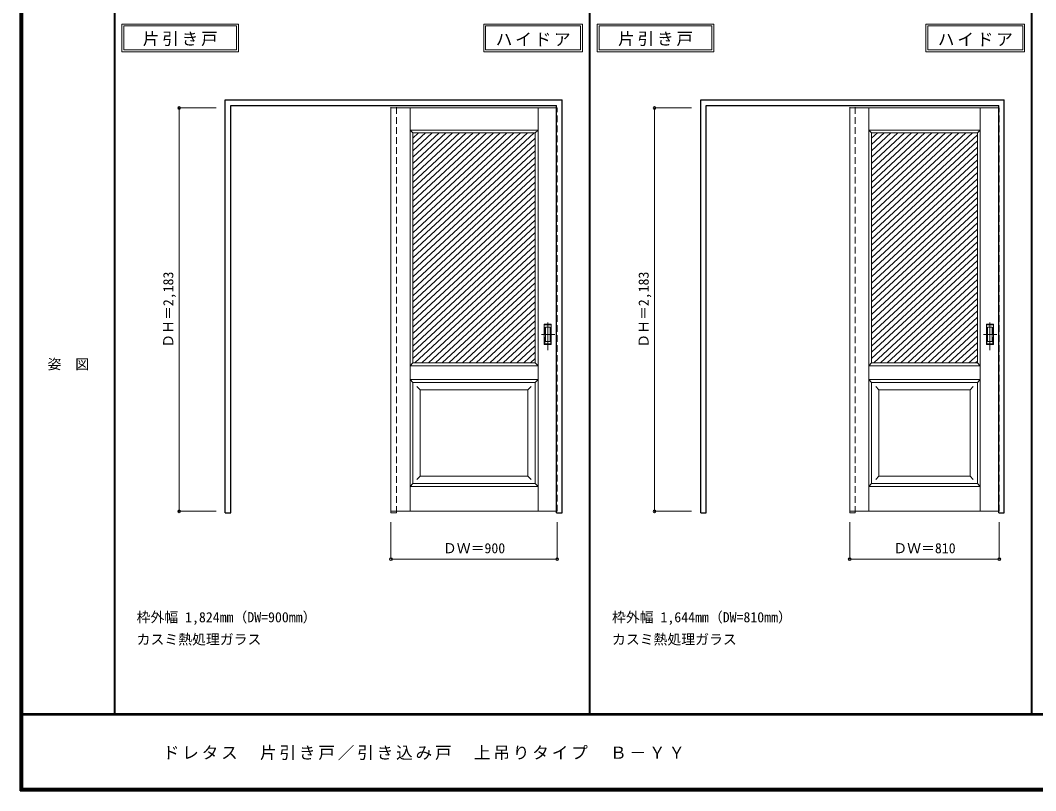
# Model space of a CAD drawing. Units: millimetres, scale not verified. Extents: x -6000 to 5700, y -4307 to 4175.
# Drawn here: x -6000 to -502, y -4205 to -36 of the extents above; entities that cross this region are included whole.
import ezdxf
from ezdxf.enums import TextEntityAlignment as Align

# ---------------------------------------------------------------- set-up
doc = ezdxf.new("R2010")
doc.units = ezdxf.units.MM
doc.header["$LTSCALE"] = 30
doc.header["$PDMODE"] = 32
doc.header["$PDSIZE"] = 15
doc.linetypes.add('CHAIN1', pattern=[8, 5, -1, 1, -1])
doc.linetypes.add('DASHED1', pattern=[1.8, 1.2, -0.6])
for name, color, linetype, lineweight in [('0-2_扉', 7, 'Continuous', 18), ('0-4_枠', 3, 'Continuous', 25), ('0-6_引手', 7, 'Continuous', 18), ('0-A_文字', 7, 'Continuous', 18), ('0-B_寸法', 7, 'Continuous', 9), ('0-C_ハッチ', 4, 'Continuous', 9), ('F-1_枠', 6, 'Continuous', 40), ('F-A_文字', 7, 'Continuous', 18)]:
    doc.layers.add(name, color=color, linetype=linetype, lineweight=lineweight)
doc.styles.add('ＭＳ ゴシック', font='')
doc.styles.get('ＭＳ ゴシック').set_extended_font_data('MS Gothic')

msp = doc.modelspace()

# ---------------------------------------------------------------- linework, layer by layer
at = {"layer": '0-2_扉'}
for p, q in [((-3993, -510), (-3993, -2693)), ((-3993, -510), (-3096, -510)), ((-3889.5, -2693), (-3889.5, -510)), ((-3196.5, -2693), (-3196.5, -510)), ((-1509, -510), (-1509, -2693)), ((-1509, -510), (-702, -510)), ((-1405.5, -2693), (-1405.5, -510)), ((-802.5, -2693), (-802.5, -510)), ((-3889.5, -630), (-3874.5, -645)), ((-3874.5, -645), (-3211.5, -645)), ((-3874.5, -1890), (-3874.5, -645)), ((-3211.5, -1890), (-3211.5, -645)), ((-1405.5, -630), (-1390.5, -645)), ((-1390.5, -645), (-817.5, -645)), ((-1390.5, -1890), (-1390.5, -645)), ((-817.5, -1890), (-817.5, -645)), ((-3874.31, -828), (-3874.5, -828)), ((-1390.31, -828), (-1390.5, -828)), ((-3889.5, -1905), (-3874.5, -1890)), ((-3211.5, -1890), (-3874.5, -1890)), ((-1405.5, -1905), (-1390.5, -1890)), ((-817.5, -1890), (-1390.5, -1890)), ((-3889.5, -1980), (-3874.5, -1995)), ((-3889.5, -1980), (-3196.5, -1980)), ((-3874.5, -1995), (-3211.5, -1995)), ((-3874.5, -2543), (-3874.5, -1995)), ((-3834.5, -2035), (-3852.18, -2017.32)), ((-3251.5, -2035), (-3233.82, -2017.32)), ((-3211.5, -1995), (-3196.5, -1980)), ((-3211.5, -2543), (-3211.5, -1995)), ((-1405.5, -1980), (-1390.5, -1995)), ((-1405.5, -1980), (-802.5, -1980)), ((-1390.5, -2543), (-1390.5, -1995)), ((-1350.46, -2035), (-1368.14, -2017.32)), ((-857.5, -2035), (-839.82, -2017.32)), ((-817.5, -2543), (-817.5, -1995)), ((-3251.5, -2035), (-3834.54, -2035)), ((-3834.54, -2503), (-3834.54, -2035)), ((-3251.5, -2035), (-3251.5, -2503)), ((-857.5, -2035), (-1350.5, -2035)), ((-1350.5, -2503), (-1350.5, -2035)), ((-857.5, -2035), (-857.5, -2503)), ((-3834.54, -2503), (-3852.21, -2520.68)), ((-3834.54, -2503), (-3834.54, -2501.57)), ((-3251.5, -2503), (-3834.54, -2503)), ((-3251.5, -2503), (-3233.82, -2520.68)), ((-1350.5, -2503), (-1368.18, -2520.68)), ((-1350.5, -2503), (-1350.5, -2501.57)), ((-857.5, -2503), (-1350.5, -2503)), ((-857.5, -2503), (-839.82, -2520.68)), ((-3874.5, -2543), (-3889.5, -2558)), ((-3889.5, -2558), (-3196.5, -2558)), ((-1390.5, -2543), (-1405.5, -2558)), ((-1405.5, -2558), (-802.5, -2558)), ((-3993, -2693), (-3096, -2693)), ((-1509, -2693), (-702, -2693))]:
    msp.add_line(p, q, dxfattribs=at)
at = {"layer": '0-2_扉', "color": 4, "linetype": 'DASHED1', "lineweight": 9}
for p, q in [((-3096, -510), (-3093, -510)), ((-3093, -2693), (-3093, -510)), ((-702, -510), (-699, -510)), ((-699, -2693), (-699, -510)), ((-3096, -2693), (-3093, -2693)), ((-702, -2693), (-699, -2693))]:
    msp.add_line(p, q, dxfattribs=at)
at = {"layer": '0-2_扉'}
for points in [[(-3889.5, -630), (-3196.5, -630), (-3211.5, -645)], [(-1405.5, -630), (-802.5, -630), (-817.5, -645)], [(-3211.5, -1890), (-3196.5, -1905), (-3889.5, -1905)], [(-817.5, -1890), (-802.5, -1905), (-1405.5, -1905)], [(-1390.5, -1995), (-817.5, -1995), (-802.5, -1980)], [(-3874.5, -2543), (-3211.5, -2543), (-3196.5, -2558)], [(-1390.5, -2543), (-817.5, -2543), (-802.5, -2558)]]:
    msp.add_lwpolyline(points, dxfattribs=at)
at = {"layer": '0-4_枠'}
for p, q in [((-4890, -466.5), (-3066, -466.5)), ((-4890, -2701.5), (-4890, -466.5)), ((-3066, -2701.5), (-3066, -466.5)), ((-2316, -466.5), (-672, -466.5)), ((-2316, -2701.5), (-2316, -466.5)), ((-672, -2701.5), (-672, -466.5)), ((-4860, -496.5), (-3096, -496.5)), ((-3096, -2701.5), (-3096, -496.5)), ((-2286, -2701.5), (-2286, -496.5)), ((-2286, -496.5), (-702, -496.5)), ((-702, -2701.5), (-702, -496.5)), ((-3096, -2701.5), (-3066, -2701.5)), ((-2316, -2701.5), (-2286, -2701.5)), ((-702, -2701.5), (-672, -2701.5))]:
    msp.add_line(p, q, dxfattribs=at)
at = {"layer": '0-4_枠', "color": 4, "linetype": 'DASHED1', "lineweight": 9}
for p, q in [((-3993, -2701.5), (-3993, -496.5)), ((-3963, -2701.5), (-3963, -496.5)), ((-1509, -2701.5), (-1509, -496.5)), ((-1479, -2701.5), (-1479, -496.5)), ((-3993, -2701.5), (-3963, -2701.5)), ((-1509, -2701.5), (-1479, -2701.5))]:
    msp.add_line(p, q, dxfattribs=at)
at = {"layer": '0-4_枠'}
msp.add_lwpolyline([(-4890, -2701.5), (-4860, -2701.5), (-4860, -496.5)], dxfattribs=at)
at = {"layer": '0-6_引手'}
for p, q in [((-3125, -1680.5), (-3163, -1680.5)), ((-3163, -1790.5), (-3163, -1680.5)), ((-3131.5, -1696.5), (-3156.5, -1696.5)), ((-3156.5, -1774.5), (-3156.5, -1696.5)), ((-3131.5, -1774.5), (-3131.5, -1696.5)), ((-3125, -1790.5), (-3125, -1680.5)), ((-731, -1680.5), (-769, -1680.5)), ((-769, -1790.5), (-769, -1680.5)), ((-737.5, -1696.5), (-762.5, -1696.5)), ((-762.5, -1774.5), (-762.5, -1696.5)), ((-737.5, -1774.5), (-737.5, -1696.5)), ((-731, -1790.5), (-731, -1680.5)), ((-3125, -1790.5), (-3163, -1790.5)), ((-3131.5, -1774.5), (-3156.5, -1774.5)), ((-731, -1790.5), (-769, -1790.5)), ((-737.5, -1774.5), (-762.5, -1774.5))]:
    msp.add_line(p, q, dxfattribs=at)
at = {"layer": '0-6_引手', "linetype": 'DASHED1'}
for p, q in [((-3160, -1786.5), (-3160, -1684.5)), ((-766, -1786.5), (-766, -1684.5)), ((-3128, -1786.5), (-3160, -1786.5)), ((-734, -1786.5), (-766, -1786.5))]:
    msp.add_line(p, q, dxfattribs=at)
at = {"layer": '0-6_引手', "linetype": 'CHAIN1'}
for p, q in [((-3144, -1820.73), (-3144, -1649.88)), ((-750, -1820.73), (-750, -1649.88)), ((-3105.93, -1735.5), (-3178.44, -1735.5)), ((-711.93, -1735.5), (-784.44, -1735.5))]:
    msp.add_line(p, q, dxfattribs=at)
at = {"layer": '0-6_引手', "linetype": 'DASHED1'}
for points in [[(-3128, -1786.5), (-3128, -1684.5), (-3160, -1684.5)], [(-734, -1786.5), (-734, -1684.5), (-766, -1684.5)]]:
    msp.add_lwpolyline(points, dxfattribs=at)
at = {"layer": '0-A_文字'}
for p, q in [((-5450, -55.5), (-5450, -205.5)), ((-5440, -65.5), (-5440, -195.5)), ((-5440, -65.5), (-4828.97, -65.5)), ((-4828.97, -65.5), (-4828.97, -195.5)), ((-3490.33, -55.5), (-3490.33, -205.5)), ((-3480.33, -65.5), (-2966, -65.5)), ((-2966, -65.5), (-2966, -195.5)), ((-2876, -55.5), (-2876, -205.5)), ((-2866, -65.5), (-2866, -195.5)), ((-2866, -65.5), (-2254.97, -65.5)), ((-2254.97, -65.5), (-2254.97, -195.5)), ((-1096.33, -55.5), (-1096.33, -205.5)), ((-1086.33, -65.5), (-572, -65.5)), ((-572, -65.5), (-572, -195.5)), ((-5450, -205.5), (-4818.97, -205.5)), ((-5440, -195.5), (-4828.97, -195.5)), ((-3490.33, -205.5), (-2956, -205.5)), ((-2876, -205.5), (-2244.97, -205.5)), ((-2866, -195.5), (-2254.97, -195.5)), ((-1096.33, -205.5), (-562, -205.5))]:
    msp.add_line(p, q, dxfattribs=at)
for points in [[(-5450, -55.5), (-4818.97, -55.5), (-4818.97, -205.5)], [(-3490.33, -55.5), (-2956, -55.5), (-2956, -205.5)], [(-3480.33, -65.5), (-3480.33, -195.5), (-2966, -195.5)], [(-2876, -55.5), (-2244.97, -55.5), (-2244.97, -205.5)], [(-1096.33, -55.5), (-562, -55.5), (-562, -205.5)], [(-1086.33, -65.5), (-1086.33, -195.5), (-572, -195.5)]]:
    msp.add_lwpolyline(points, dxfattribs=at)
at = {"layer": '0-B_寸法', "color": 4}
for p, q in [((-5140, -510), (-4940, -510)), ((-5140, -510), (-5140, -2693)), ((-2566, -510), (-2566, -2693)), ((-2566, -510), (-2366, -510)), ((-5140, -2693), (-4940, -2693)), ((-2566, -2693), (-2366, -2693)), ((-3993, -2951.5), (-3993, -2751.5)), ((-3093, -2951.5), (-3093, -2751.5)), ((-1509, -2951.5), (-1509, -2751.5)), ((-699, -2951.5), (-699, -2751.5)), ((-3093, -2951.5), (-3993, -2951.5)), ((-699, -2951.5), (-1509, -2951.5))]:
    msp.add_line(p, q, dxfattribs=at)
at = {"layer": '0-B_寸法'}
for p in [(-5140, -510), (-2566, -510), (-5140, -2693), (-2566, -2693), (-3993, -2951.5), (-3093, -2951.5), (-1509, -2951.5), (-699, -2951.5)]:
    msp.add_point(p, dxfattribs=at)
at = {"layer": '0-C_ハッチ'}
for p, q in [((-3806.36, -645), (-3874.5, -708.1)), ((-3769.56, -645), (-3874.5, -742.17)), ((-3732.76, -645), (-3874.5, -776.24)), ((-3695.97, -645), (-3874.5, -810.31)), ((-3843.15, -645), (-3874.5, -674.03)), ((-3659.17, -645), (-3874.5, -844.38)), ((-3622.37, -645), (-3874.5, -878.45)), ((-3585.58, -645), (-3874.5, -912.52)), ((-3548.78, -645), (-3874.5, -946.59)), ((-3511.98, -645), (-3874.5, -980.67)), ((-3475.18, -645), (-3874.5, -1014.74)), ((-3438.39, -645), (-3874.5, -1048.81)), ((-3401.59, -645), (-3874.5, -1082.88)), ((-3364.79, -645), (-3874.5, -1116.95)), ((-3217.61, -645), (-3874.5, -1253.23)), ((-3328, -645), (-3874.5, -1151.02)), ((-3291.2, -645), (-3874.5, -1185.09)), ((-3254.4, -645), (-3874.5, -1219.16)), ((-1322.36, -645), (-1390.5, -708.1)), ((-1285.56, -645), (-1390.5, -742.17)), ((-1248.76, -645), (-1390.5, -776.24)), ((-1211.97, -645), (-1390.5, -810.31)), ((-1359.15, -645), (-1390.5, -674.03)), ((-1175.17, -645), (-1390.5, -844.38)), ((-1138.37, -645), (-1390.5, -878.45)), ((-1101.58, -645), (-1390.5, -912.52)), ((-1064.78, -645), (-1390.5, -946.59)), ((-1027.98, -645), (-1390.5, -980.67)), ((-991.18, -645), (-1390.5, -1014.74)), ((-954.39, -645), (-1390.5, -1048.81)), ((-917.59, -645), (-1390.5, -1082.88)), ((-880.79, -645), (-1390.5, -1116.95)), ((-844, -645), (-1390.5, -1151.02)), ((-817.5, -654.54), (-1390.5, -1185.09)), ((-3211.5, -673.42), (-3874.5, -1287.3)), ((-3211.5, -707.49), (-3874.5, -1321.38)), ((-817.5, -688.61), (-1390.5, -1219.16)), ((-3211.5, -741.56), (-3874.5, -1355.45)), ((-817.5, -722.68), (-1390.5, -1253.23)), ((-817.5, -756.75), (-1390.5, -1287.3)), ((-3211.5, -775.63), (-3874.5, -1389.52)), ((-3211.5, -809.7), (-3874.5, -1423.59)), ((-817.5, -790.82), (-1390.5, -1321.38)), ((-3211.5, -843.77), (-3874.5, -1457.66)), ((-3211.5, -877.84), (-3874.5, -1491.73)), ((-817.5, -824.89), (-1390.5, -1355.45)), ((-817.5, -858.96), (-1390.5, -1389.52)), ((-3211.5, -911.91), (-3874.5, -1525.8)), ((-817.5, -893.03), (-1390.5, -1423.59)), ((-817.5, -927.1), (-1390.5, -1457.66)), ((-3211.5, -945.98), (-3874.5, -1559.87)), ((-3211.5, -980.06), (-3874.5, -1593.94)), ((-817.5, -961.18), (-1390.5, -1491.73)), ((-3211.5, -1014.13), (-3874.5, -1628.02)), ((-817.5, -995.25), (-1390.5, -1525.8)), ((-817.5, -1029.32), (-1390.5, -1559.87)), ((-3211.5, -1048.2), (-3874.5, -1662.09)), ((-3211.5, -1082.27), (-3874.5, -1696.16)), ((-817.5, -1063.39), (-1390.5, -1593.94)), ((-817.5, -1097.46), (-1390.5, -1628.02)), ((-3211.5, -1116.34), (-3874.5, -1730.23)), ((-3211.5, -1150.41), (-3874.5, -1764.3)), ((-817.5, -1131.53), (-1390.5, -1662.09)), ((-3211.5, -1184.48), (-3874.5, -1798.37)), ((-817.5, -1165.6), (-1390.5, -1696.16)), ((-817.5, -1199.67), (-1390.5, -1730.23)), ((-3211.5, -1218.55), (-3874.5, -1832.44)), ((-3211.5, -1252.62), (-3874.5, -1866.51)), ((-817.5, -1233.74), (-1390.5, -1764.3)), ((-3211.5, -1286.69), (-3863.07, -1890)), ((-817.5, -1267.82), (-1390.5, -1798.37)), ((-817.5, -1301.89), (-1390.5, -1832.44)), ((-3211.5, -1320.77), (-3826.27, -1890)), ((-3211.5, -1354.84), (-3789.48, -1890)), ((-817.5, -1335.96), (-1390.5, -1866.51)), ((-817.5, -1370.03), (-1379.07, -1890)), ((-3211.5, -1388.91), (-3752.68, -1890)), ((-3211.5, -1422.98), (-3715.88, -1890)), ((-817.5, -1404.1), (-1342.27, -1890)), ((-3211.5, -1457.05), (-3679.09, -1890)), ((-817.5, -1438.17), (-1305.48, -1890)), ((-817.5, -1472.24), (-1268.68, -1890)), ((-3211.5, -1491.12), (-3642.29, -1890)), ((-3211.5, -1525.19), (-3605.49, -1890)), ((-817.5, -1506.31), (-1231.88, -1890)), ((-3211.5, -1559.26), (-3568.7, -1890)), ((-3211.5, -1593.33), (-3531.9, -1890)), ((-817.5, -1540.38), (-1195.09, -1890)), ((-817.5, -1574.45), (-1158.29, -1890)), ((-3211.5, -1627.41), (-3495.1, -1890)), ((-817.5, -1608.53), (-1121.49, -1890)), ((-817.5, -1642.6), (-1084.7, -1890)), ((-3211.5, -1661.48), (-3458.31, -1890)), ((-3211.5, -1695.55), (-3421.51, -1890)), ((-817.5, -1676.67), (-1047.9, -1890)), ((-3211.5, -1729.62), (-3384.71, -1890)), ((-817.5, -1710.74), (-1011.1, -1890)), ((-817.5, -1744.81), (-974.31, -1890)), ((-3211.5, -1763.69), (-3347.92, -1890)), ((-3211.5, -1797.76), (-3311.12, -1890)), ((-817.5, -1778.88), (-937.51, -1890)), ((-817.5, -1812.95), (-900.71, -1890)), ((-3211.5, -1831.83), (-3274.32, -1890)), ((-3211.5, -1865.9), (-3237.53, -1890)), ((-817.5, -1847.02), (-863.92, -1890)), ((-817.5, -1881.09), (-827.12, -1890))]:
    msp.add_line(p, q, dxfattribs=at)
at = {"layer": 'F-1_枠'}
for p, q in [((-6000, 4175), (-6000, -4205)), ((-5995, 4175), (-5995, -4205)), ((-5990, 4175), (-5990, -4205)), ((-5490, 4175), (-5490, -3790)), ((-2916, -3790), (-2916, 4175)), ((-522, -3790), (-522, 4175)), ((5700, -3790), (-6000, -3790)), ((5700, -3795), (-6000, -3795)), ((5700, -4195), (-6000, -4195)), ((5700, -4200), (-6000, -4200)), ((5700, -4205), (-6000, -4205))]:
    msp.add_line(p, q, dxfattribs=at)

# ---------------------------------------------------------------- texts
at = {"layer": '0-A_文字', "style": 'ＭＳ ゴシック'}
for s, p in [('枠外幅 1,824mm（DW=900mm）', (-5370, -3310)), ('枠外幅 1,644mm（DW=810mm）', (-2796, -3310)), ('カスミ熱処理ガラス', (-5370, -3430)), ('カスミ熱処理ガラス', (-2796, -3430))]:
    msp.add_text(s, height=54.99, dxfattribs=at).set_placement(p, align=Align.BOTTOM_LEFT)
at = {"layer": '0-A_文字', "char_height": 65.98, "attachment_point": 7, "style": 'ＭＳ ゴシック'}
for s, insert in [('\\T1.17;片引き戸', (-5336.98, -175.5)), ('\\T1.17;ハイドア', (-3425.66, -175.5)), ('\\T1.17;片引き戸', (-2762.98, -175.5)), ('\\T1.17;ハイドア', (-1031.66, -175.5))]:
    msp.add_mtext(s, dxfattribs=dict(at, insert=insert))
at = {"layer": '0-B_寸法', "style": 'ＭＳ ゴシック'}
for p in [(-5155, -1807.75), (-2581, -1807.75)]:
    msp.add_text('ＤＨ＝2,183', height=54.99, rotation=90, dxfattribs=at).set_placement(p, align=Align.BOTTOM_LEFT)
for s, p in [('ＤＷ＝900', (-3711.75, -2936.5)), ('ＤＷ＝810', (-1272.75, -2936.5))]:
    msp.add_text(s, height=54.99, dxfattribs=at).set_placement(p, align=Align.BOTTOM_LEFT)
at = {"layer": 'F-A_文字', "style": 'ＭＳ ゴシック'}
msp.add_text('姿\u3000図', height=54.99, dxfattribs=at).set_placement((-5852.5, -1940.25), align=Align.BOTTOM_LEFT)
at = {"layer": 'F-A_文字', "insert": (-5228.57, -4040), "char_height": 65.98, "attachment_point": 7, "style": 'ＭＳ ゴシック'}
msp.add_mtext('\\T1.17;ドレタス\u3000片引き戸／引き込み戸\u3000上吊りタイプ\u3000Ｂ－ＹＹ', dxfattribs=at)

doc.saveas('drawing.dxf')
